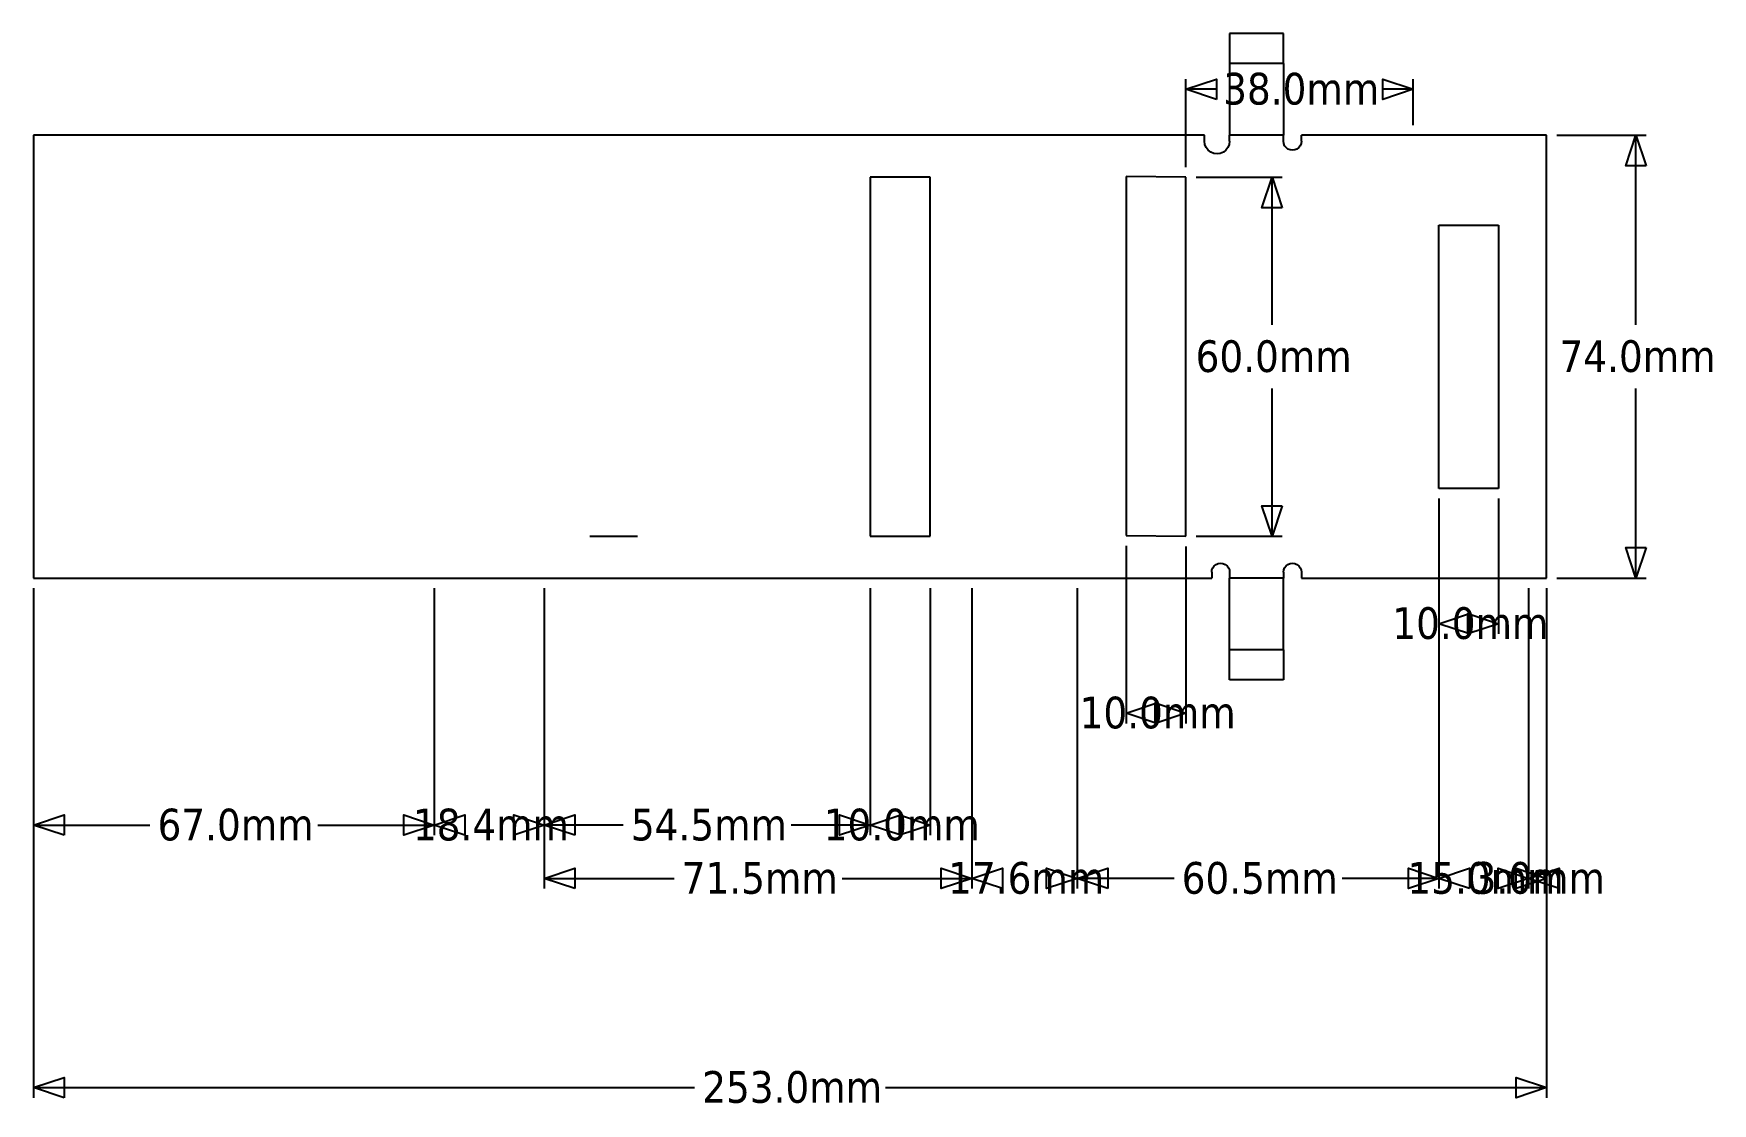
# Model space of a CAD drawing. Extents: x -140 to 140, y -89 to 90.
import ezdxf

# ---------------------------------------------------------------- set-up
doc = ezdxf.new("R2010")
doc.units = 0
doc.layers.get('0').update_dxf_attribs({"linetype": 'CONTINUOUS'})
doc.styles.add('TAHOMA', font='Tahoma')

msp = doc.modelspace()

# ---------------------------------------------------------------- linework, layer by layer
for p, q in [((68.64, 90.11), (59.64, 90.11)), ((59.64, 90.11), (59.64, 85.11)), ((68.64, 85.11), (68.64, 90.11)), ((59.64, 85.11), (59.64, 73.11)), ((68.64, 85.11), (59.64, 85.11)), ((68.64, 85.11), (68.64, 73.11)), ((-140.36, 73.11), (-140.36, -0.9)), ((55.44, 73.11), (-140.36, 73.11)), ((55.44, 72.11), (55.44, 73.11)), ((68.64, 73.11), (59.64, 73.11)), ((59.64, 72.11), (59.64, 73.11)), ((68.64, 72.11), (68.64, 73.11)), ((112.64, 73.11), (71.64, 73.11)), ((71.64, 72.11), (71.64, 73.11)), ((112.64, -0.9), (112.64, 73.11)), ((55.51, 71.56), (55.44, 72.11)), ((55.72, 71.06), (55.51, 71.56)), ((56.05, 70.62), (55.72, 71.06)), ((56.49, 70.29), (56.05, 70.62)), ((57, 70.08), (56.49, 70.29)), ((58.59, 70.29), (58.08, 70.08)), ((59.02, 70.62), (58.59, 70.29)), ((59.36, 71.06), (59.02, 70.62)), ((59.57, 71.56), (59.36, 71.06)), ((59.64, 72.11), (59.57, 71.56)), ((68.69, 71.72), (68.64, 72.11)), ((68.84, 71.36), (68.69, 71.72)), ((69.08, 71.05), (68.84, 71.36)), ((69.39, 70.81), (69.08, 71.05)), ((69.75, 70.66), (69.39, 70.81)), ((70.14, 70.61), (69.75, 70.66)), ((70.53, 70.66), (70.14, 70.61)), ((70.89, 70.81), (70.53, 70.66)), ((71.2, 71.05), (70.89, 70.81)), ((71.44, 71.36), (71.2, 71.05)), ((71.59, 71.72), (71.44, 71.36)), ((71.64, 72.11), (71.59, 71.72)), ((57.54, 70.01), (57, 70.08)), ((58.08, 70.08), (57.54, 70.01)), ((9.54, 66.11), (-0.46, 66.11)), ((-0.46, 66.11), (-0.46, 6.11)), ((9.54, 6.11), (9.54, 66.11)), ((52.32, 66.1), (42.34, 66.21)), ((42.34, 66.21), (42.34, 6.21)), ((52.32, 6.1), (52.32, 66.1)), ((94.64, 14.1), (94.64, 58.1)), ((94.64, 58.1), (104.6, 58.1)), ((104.6, 58.1), (104.6, 14.1)), ((104.6, 14.1), (94.64, 14.1)), ((-47.36, 6.11), (-39.36, 6.11)), ((-0.46, 6.11), (9.54, 6.11)), ((42.34, 6.21), (52.32, 6.1)), ((56.64, 0.1), (56.69, 0.49)), ((56.64, 0.1), (56.64, -0.9)), ((56.69, 0.49), (56.84, 0.85)), ((56.84, 0.85), (57.08, 1.16)), ((57.08, 1.16), (57.39, 1.4)), ((57.39, 1.4), (57.75, 1.55)), ((57.75, 1.55), (58.14, 1.6)), ((58.14, 1.6), (58.53, 1.55)), ((58.53, 1.55), (58.89, 1.4)), ((58.89, 1.4), (59.2, 1.16)), ((59.2, 1.16), (59.44, 0.85)), ((59.44, 0.85), (59.59, 0.49)), ((59.59, 0.49), (59.64, 0.1)), ((59.64, 0.1), (59.64, -0.9)), ((68.64, 0.1), (68.69, 0.49)), ((68.64, 0.1), (68.64, -0.9)), ((68.69, 0.49), (68.84, 0.85)), ((68.84, 0.85), (69.08, 1.16)), ((69.08, 1.16), (69.39, 1.4)), ((69.39, 1.4), (69.75, 1.55)), ((69.75, 1.55), (70.14, 1.6)), ((70.14, 1.6), (70.53, 1.55)), ((70.53, 1.55), (70.89, 1.4)), ((70.89, 1.4), (71.2, 1.16)), ((71.2, 1.16), (71.44, 0.85)), ((71.44, 0.85), (71.59, 0.49)), ((71.59, 0.49), (71.64, 0.1)), ((71.64, 0.1), (71.64, -0.9)), ((-140.36, -0.9), (56.64, -0.9)), ((59.64, -12.9), (59.64, -0.9)), ((68.64, -0.9), (59.64, -0.9)), ((68.64, -12.9), (68.64, -0.9)), ((71.64, -0.9), (112.64, -0.9)), ((59.64, -17.9), (59.64, -12.9)), ((68.64, -12.9), (59.64, -12.9)), ((68.64, -12.9), (68.64, -17.9)), ((68.64, -17.9), (59.64, -17.9))]:
    msp.add_line(p, q)
at = {"color": 250}
for p, q in [((52.32, 67.81), (52.32, 82.5)), ((90.34, 74.81), (90.34, 82.5)), ((57.28, 80.8), (52.32, 80.8)), ((90.34, 80.8), (85.38, 80.8)), ((114.34, 73.11), (129.28, 73.11)), ((127.58, 41.43), (127.58, 73.11)), ((54.03, 66.1), (68.43, 66.1)), ((66.73, 41.43), (66.73, 66.1)), ((66.73, 6.1), (66.73, 30.78)), ((127.58, -0.9), (127.58, 30.78)), ((94.64, 12.4), (94.64, -10.21)), ((104.6, 12.4), (104.6, -10.21)), ((54.03, 6.1), (68.43, 6.1)), ((42.34, 4.5), (42.34, -25.17)), ((52.32, 4.4), (52.32, -25.17)), ((-140.36, -2.6), (-140.36, -43.88)), ((-140.36, -2.6), (-140.36, -87.74)), ((-73.36, -2.6), (-73.36, -43.88)), ((-73.36, -2.6), (-73.36, -43.88)), ((-54.96, -2.6), (-54.96, -43.88)), ((-54.96, -2.6), (-54.96, -43.88)), ((-54.96, -2.6), (-54.96, -52.79)), ((-0.46, -2.6), (-0.46, -43.88)), ((-0.46, -2.6), (-0.46, -43.88)), ((9.54, -2.6), (9.54, -43.88)), ((16.54, -2.6), (16.54, -52.79)), ((16.54, -2.6), (16.54, -52.79)), ((34.14, -2.6), (34.14, -52.79)), ((34.14, -2.6), (34.14, -52.79)), ((94.64, -2.6), (94.64, -52.79)), ((94.64, -2.6), (94.64, -52.79)), ((109.64, -2.6), (109.64, -52.79)), ((109.64, -2.6), (109.64, -52.79)), ((112.64, -2.6), (112.64, -52.79)), ((112.64, -2.6), (112.64, -87.74)), ((114.34, -0.9), (129.28, -0.9)), ((-140.36, -42.18), (-120.91, -42.18)), ((-92.81, -42.18), (-73.36, -42.18)), ((-41.76, -42.18), (-54.96, -42.18)), ((-0.46, -42.18), (-13.66, -42.18)), ((-54.96, -51.09), (-33.26, -51.09)), ((-5.16, -51.09), (16.54, -51.09)), ((50.34, -51.09), (34.14, -51.09)), ((94.64, -51.09), (78.44, -51.09)), ((-140.36, -86.03), (-29.83, -86.03)), ((2.11, -86.03), (112.64, -86.03))]:
    msp.add_line(p, q, dxfattribs=at)

# ---------------------------------------------------------------- texts
at = {"color": 250, "char_height": 5.299, "attachment_point": 7, "style": 'TAHOMA'}
for s, insert in [('38.0mm', (58.56, 78.15)), ('60.0mm', (53.95, 33.45)), ('74.0mm', (114.8, 33.46)), ('10.0mm', (86.85, -11.16)), ('10.0mm', (34.56, -26.11)), ('67.0mm', (-119.63, -44.83)), ('18.4mm', (-76.93, -44.83)), ('54.5mm', (-40.48, -44.83)), ('10.0mm', (-8.23, -44.83)), ('71.5mm', (-31.98, -53.74)), ('17.6mm', (12.57, -53.74)), ('60.5mm', (51.62, -53.74)), ('15.0mm', (89.37, -53.74)), ('3.0mm', (100.28, -53.74)), ('253.0mm', (-28.55, -88.68))]:
    msp.add_mtext(s, dxfattribs=dict(at, insert=insert))

# ---------------------------------------------------------------- meshes
at = {"color": 250}
mesh = msp.add_polyface(dxfattribs=at)
corners = [(57.43, 79.1), (52.32, 80.8), (57.43, 82.5)]
mesh.append_faces([[corners[k] for k in face] for face in [(0, 1, 2)]], dxfattribs={"color": 250})
mesh = msp.add_polyface(dxfattribs=at)
corners = [(90.34, 80.8), (85.23, 79.1), (85.23, 82.5)]
mesh.append_faces([[corners[k] for k in face] for face in [(0, 1, 2)]], dxfattribs={"color": 250})
mesh = msp.add_polyface(dxfattribs=at)
corners = [(129.28, 68), (125.87, 68), (127.58, 73.11)]
mesh.append_faces([[corners[k] for k in face] for face in [(0, 1, 2)]], dxfattribs={"color": 250})
mesh = msp.add_polyface(dxfattribs=at)
corners = [(68.43, 60.99), (65.02, 60.99), (66.73, 66.1)]
mesh.append_faces([[corners[k] for k in face] for face in [(0, 1, 2)]], dxfattribs={"color": 250})
mesh = msp.add_polyface(dxfattribs=at)
corners = [(68.43, 11.21), (66.73, 6.1), (65.02, 11.21)]
mesh.append_faces([[corners[k] for k in face] for face in [(0, 1, 2)]], dxfattribs={"color": 250})
mesh = msp.add_polyface(dxfattribs=at)
corners = [(129.28, 4.21), (127.58, -0.9), (125.87, 4.21)]
mesh.append_faces([[corners[k] for k in face] for face in [(0, 1, 2)]], dxfattribs={"color": 250})
mesh = msp.add_polyface(dxfattribs=at)
corners = [(99.75, -10.21), (94.64, -8.51), (99.75, -6.81)]
mesh.append_faces([[corners[k] for k in face] for face in [(0, 1, 2)]], dxfattribs={"color": 250})
mesh = msp.add_polyface(dxfattribs=at)
corners = [(104.6, -8.51), (99.49, -10.21), (99.49, -6.81)]
mesh.append_faces([[corners[k] for k in face] for face in [(0, 1, 2)]], dxfattribs={"color": 250})
mesh = msp.add_polyface(dxfattribs=at)
corners = [(47.45, -25.17), (42.34, -23.46), (47.45, -21.76)]
mesh.append_faces([[corners[k] for k in face] for face in [(0, 1, 2)]], dxfattribs={"color": 250})
mesh = msp.add_polyface(dxfattribs=at)
corners = [(52.32, -23.46), (47.21, -25.17), (47.21, -21.76)]
mesh.append_faces([[corners[k] for k in face] for face in [(0, 1, 2)]], dxfattribs={"color": 250})
mesh = msp.add_polyface(dxfattribs=at)
corners = [(-135.25, -43.88), (-140.36, -42.18), (-135.25, -40.47)]
mesh.append_faces([[corners[k] for k in face] for face in [(0, 1, 2)]], dxfattribs={"color": 250})
mesh = msp.add_polyface(dxfattribs=at)
corners = [(-73.36, -42.18), (-78.47, -43.88), (-78.47, -40.47)]
mesh.append_faces([[corners[k] for k in face] for face in [(0, 1, 2)]], dxfattribs={"color": 250})
mesh = msp.add_polyface(dxfattribs=at)
corners = [(-68.25, -43.88), (-73.36, -42.18), (-68.25, -40.47)]
mesh.append_faces([[corners[k] for k in face] for face in [(0, 1, 2)]], dxfattribs={"color": 250})
mesh = msp.add_polyface(dxfattribs=at)
corners = [(-54.96, -42.18), (-60.07, -43.88), (-60.07, -40.47)]
mesh.append_faces([[corners[k] for k in face] for face in [(0, 1, 2)]], dxfattribs={"color": 250})
mesh = msp.add_polyface(dxfattribs=at)
corners = [(-49.85, -43.88), (-54.96, -42.18), (-49.85, -40.47)]
mesh.append_faces([[corners[k] for k in face] for face in [(0, 1, 2)]], dxfattribs={"color": 250})
mesh = msp.add_polyface(dxfattribs=at)
corners = [(-0.46, -42.18), (-5.57, -43.88), (-5.57, -40.47)]
mesh.append_faces([[corners[k] for k in face] for face in [(0, 1, 2)]], dxfattribs={"color": 250})
mesh = msp.add_polyface(dxfattribs=at)
corners = [(4.65, -43.88), (-0.46, -42.18), (4.65, -40.47)]
mesh.append_faces([[corners[k] for k in face] for face in [(0, 1, 2)]], dxfattribs={"color": 250})
mesh = msp.add_polyface(dxfattribs=at)
corners = [(9.54, -42.18), (4.43, -43.88), (4.43, -40.47)]
mesh.append_faces([[corners[k] for k in face] for face in [(0, 1, 2)]], dxfattribs={"color": 250})
mesh = msp.add_polyface(dxfattribs=at)
corners = [(-49.85, -52.79), (-54.96, -51.09), (-49.85, -49.39)]
mesh.append_faces([[corners[k] for k in face] for face in [(0, 1, 2)]], dxfattribs={"color": 250})
mesh = msp.add_polyface(dxfattribs=at)
corners = [(16.54, -51.09), (11.43, -52.79), (11.43, -49.39)]
mesh.append_faces([[corners[k] for k in face] for face in [(0, 1, 2)]], dxfattribs={"color": 250})
mesh = msp.add_polyface(dxfattribs=at)
corners = [(21.65, -52.79), (16.54, -51.09), (21.65, -49.39)]
mesh.append_faces([[corners[k] for k in face] for face in [(0, 1, 2)]], dxfattribs={"color": 250})
mesh = msp.add_polyface(dxfattribs=at)
corners = [(34.14, -51.09), (29.03, -52.79), (29.03, -49.39)]
mesh.append_faces([[corners[k] for k in face] for face in [(0, 1, 2)]], dxfattribs={"color": 250})
mesh = msp.add_polyface(dxfattribs=at)
corners = [(39.25, -52.79), (34.14, -51.09), (39.25, -49.39)]
mesh.append_faces([[corners[k] for k in face] for face in [(0, 1, 2)]], dxfattribs={"color": 250})
mesh = msp.add_polyface(dxfattribs=at)
corners = [(94.64, -51.09), (89.53, -52.79), (89.53, -49.39)]
mesh.append_faces([[corners[k] for k in face] for face in [(0, 1, 2)]], dxfattribs={"color": 250})
mesh = msp.add_polyface(dxfattribs=at)
corners = [(99.75, -52.79), (94.64, -51.09), (99.75, -49.39)]
mesh.append_faces([[corners[k] for k in face] for face in [(0, 1, 2)]], dxfattribs={"color": 250})
mesh = msp.add_polyface(dxfattribs=at)
corners = [(109.64, -51.09), (104.53, -52.79), (104.53, -49.39)]
mesh.append_faces([[corners[k] for k in face] for face in [(0, 1, 2)]], dxfattribs={"color": 250})
mesh = msp.add_polyface(dxfattribs=at)
corners = [(112.64, -51.09), (107.53, -52.79), (107.53, -49.39)]
mesh.append_faces([[corners[k] for k in face] for face in [(0, 1, 2)]], dxfattribs={"color": 250})
mesh = msp.add_polyface(dxfattribs=at)
corners = [(114.75, -52.79), (109.64, -51.09), (114.75, -49.39)]
mesh.append_faces([[corners[k] for k in face] for face in [(0, 1, 2)]], dxfattribs={"color": 250})
mesh = msp.add_polyface(dxfattribs=at)
corners = [(-135.25, -87.74), (-140.36, -86.03), (-135.25, -84.33)]
mesh.append_faces([[corners[k] for k in face] for face in [(0, 1, 2)]], dxfattribs={"color": 250})
mesh = msp.add_polyface(dxfattribs=at)
corners = [(112.64, -86.03), (107.53, -87.74), (107.53, -84.33)]
mesh.append_faces([[corners[k] for k in face] for face in [(0, 1, 2)]], dxfattribs={"color": 250})

doc.saveas('drawing.dxf')
